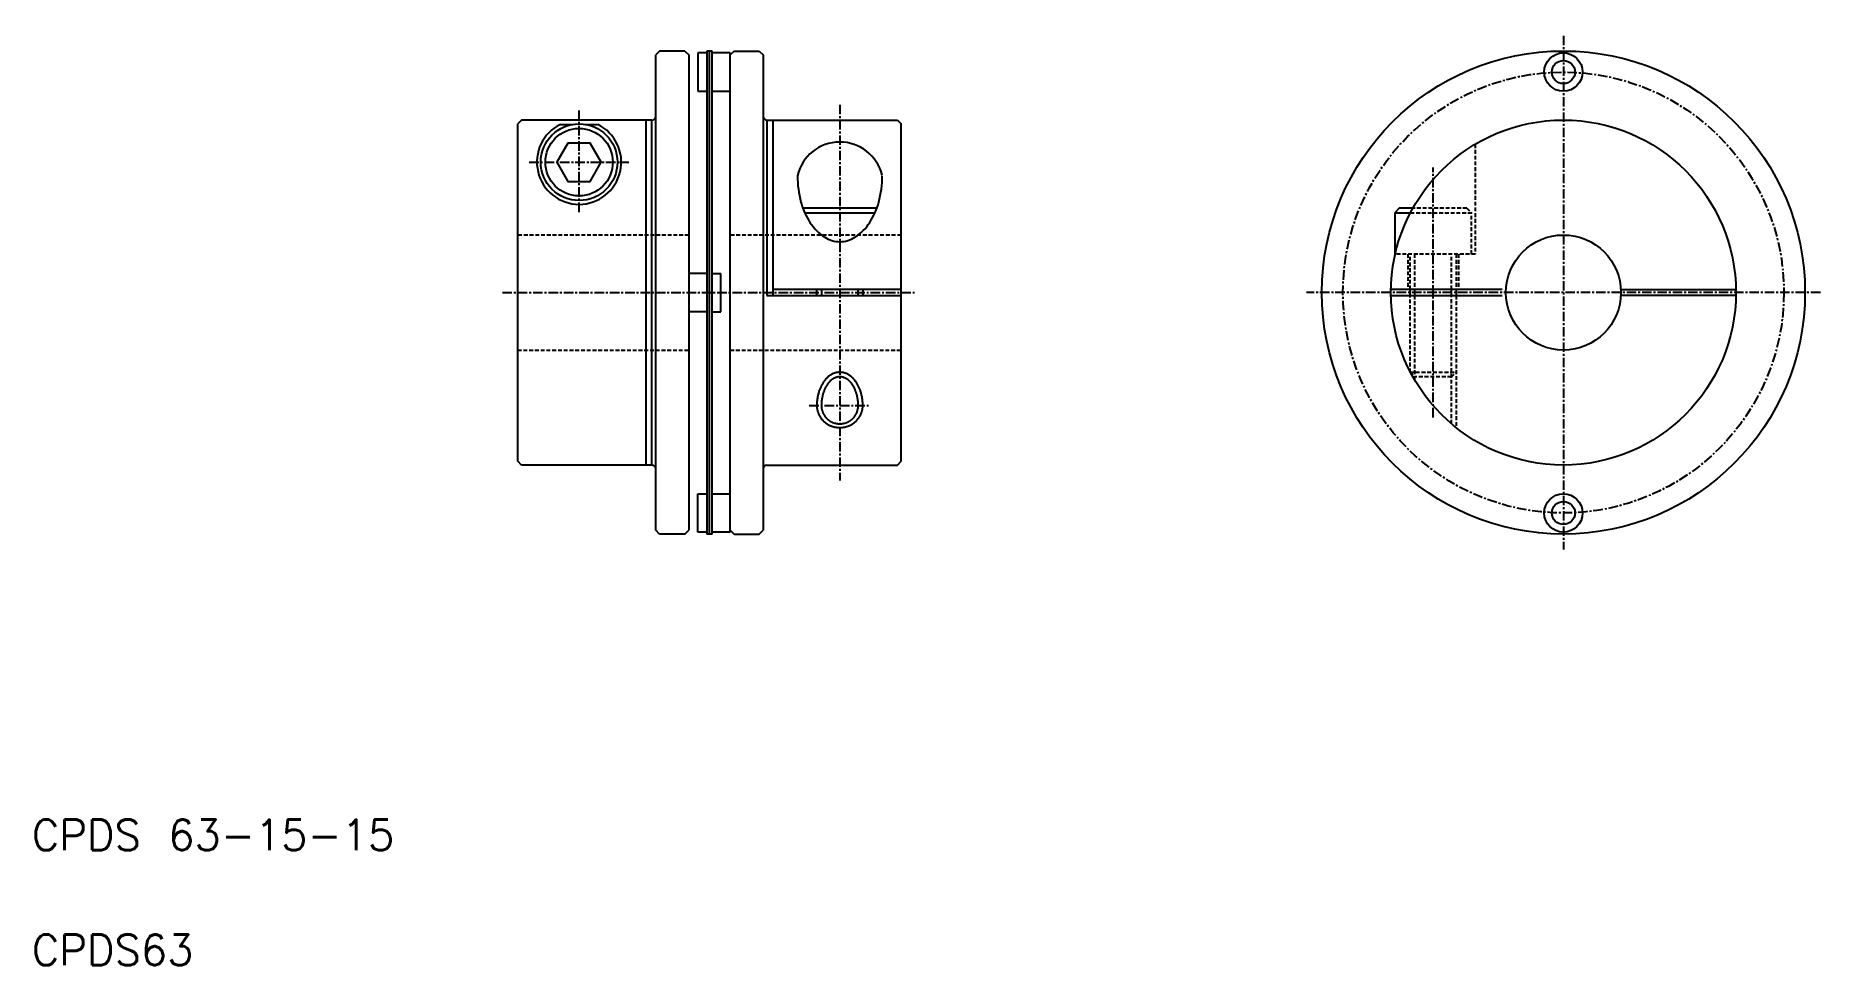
# Model space of a CAD drawing. Extents: x 11 to 243, y 10 to 131.
import ezdxf

# ---------------------------------------------------------------- set-up
doc = ezdxf.new("R2010")
doc.units = 0
doc.linetypes.add('CENTER', pattern=[2, 1.25, -0.25, 0.25, -0.25])
doc.linetypes.add('DASHED', pattern=[0.75, 0.5, -0.25])
doc.layers.get('0').update_dxf_attribs({"linetype": 'CONTINUOUS'})
doc.layers.add('CENTER', color=1, linetype='CENTER')
doc.styles.get("Standard").update_dxf_attribs({"font": 'txt.shx', "width": 0.7, "bigfont": 'bigfont.shx'})

msp = doc.modelspace()

# ---------------------------------------------------------------- linework, layer by layer
at = {"color": 7, "linetype": 'CONTINUOUS'}
for p, q in [((91.87, 129.25), (91.37, 128.75)), ((91.37, 66.75), (91.37, 128.75)), ((95.17, 129.25), (91.87, 129.25)), ((95.17, 129.25), (95.67, 128.75)), ((95.67, 128.75), (95.67, 66.75)), ((96.87, 129), (96.87, 124)), ((98.02, 129), (96.87, 129)), ((98.02, 129.25), (98.02, 66.25)), ((98.72, 129.25), (98.02, 129.25)), ((98.37, 66.25), (98.37, 129.25)), ((98.72, 66.25), (98.72, 129.25)), ((101.07, 129), (98.72, 129)), ((101.57, 129.25), (101.07, 128.75)), ((101.07, 66.5), (101.07, 129)), ((101.57, 129.25), (104.87, 129.25)), ((104.87, 129.25), (105.37, 128.75)), ((105.37, 128.75), (105.37, 66.75)), ((96.87, 124), (98.02, 124)), ((98.72, 124), (101.07, 124)), ((73.87, 120.25), (73.37, 119.75)), ((73.37, 75.75), (73.37, 119.75)), ((90.87, 120.25), (73.87, 120.25)), ((78.94, 119.68), (80.57, 119.68)), ((82.17, 119.68), (83.79, 119.68)), ((90.07, 120.25), (90.07, 75.25)), ((90.87, 75.25), (90.87, 120.25)), ((105.87, 120.25), (105.87, 97.35)), ((105.87, 120.25), (122.87, 120.25)), ((106.67, 97.35), (106.67, 120.25)), ((122.87, 120.25), (123.37, 119.75)), ((123.37, 75.75), (123.37, 119.75)), ((120.19, 108.75), (110.55, 108.75)), ((110.79, 108.16), (119.95, 108.16)), ((188.32, 108.76), (187.72, 108.16)), ((187.72, 108.16), (187.72, 102.76)), ((187.72, 108.16), (189.77, 108.16)), ((190.09, 108.76), (188.32, 108.76)), ((187.72, 102.76), (187.78, 102.76)), ((98.02, 100.25), (95.67, 100.25)), ((98.72, 100.25), (99.87, 100.25)), ((99.87, 95.25), (99.87, 100.25)), ((123.37, 98.15), (106.67, 98.15)), ((112.37, 97.35), (112.37, 98.15)), ((118.37, 98.15), (118.37, 97.35)), ((201.73, 98.16), (187.22, 98.16)), ((189.72, 97.36), (189.72, 98.16)), ((195.72, 98.16), (195.72, 97.36)), ((217.21, 98.15), (232.21, 98.15)), ((105.87, 97.35), (123.37, 97.35)), ((187.22, 97.36), (201.73, 97.36)), ((232.21, 97.35), (217.21, 97.35)), ((98.02, 95.25), (95.67, 95.25)), ((98.72, 95.25), (99.87, 95.25)), ((73.87, 75.25), (73.37, 75.75)), ((90.87, 75.25), (73.87, 75.25)), ((105.87, 75.25), (122.87, 75.25)), ((122.87, 75.25), (123.37, 75.75)), ((96.87, 66.5), (96.87, 71.5)), ((96.87, 71.5), (98.02, 71.5)), ((98.72, 71.5), (101.07, 71.5)), ((91.87, 66.25), (91.37, 66.75)), ((95.17, 66.25), (91.87, 66.25)), ((95.17, 66.25), (95.67, 66.75)), ((98.02, 66.5), (96.87, 66.5)), ((98.72, 66.25), (98.02, 66.25)), ((101.07, 66.5), (98.72, 66.5)), ((101.07, 66.75), (101.57, 66.25)), ((101.57, 66.25), (104.87, 66.25)), ((104.87, 66.25), (105.37, 66.75))]:
    msp.add_line(p, q, dxfattribs=at)
at = {"color": 3, "linetype": 'DASHED'}
for p, q in [((198.22, 117.09), (198.22, 102.76)), ((189.77, 108.16), (197.72, 108.16)), ((197.12, 108.76), (190.09, 108.76)), ((197.12, 108.76), (197.72, 108.16)), ((197.72, 102.76), (197.72, 108.16)), ((95.67, 105.25), (73.37, 105.25)), ((123.37, 105.25), (101.07, 105.25)), ((198.22, 102.76), (187.78, 102.76)), ((189.42, 102.76), (189.42, 98.16)), ((189.72, 98.16), (189.72, 102.76)), ((190.32, 102.76), (190.32, 98.16)), ((195.12, 98.16), (195.12, 102.76)), ((195.72, 102.76), (195.72, 98.16)), ((196.02, 102.76), (196.02, 98.16)), ((189.72, 87.36), (189.72, 97.36)), ((190.32, 97.36), (190.32, 86.35)), ((195.12, 80.63), (195.12, 97.36)), ((195.72, 97.36), (195.72, 80.13)), ((73.37, 90.25), (95.67, 90.25)), ((101.07, 90.25), (123.37, 90.25)), ((189.72, 87.36), (195.72, 87.36)), ((189.72, 87.36), (190.32, 86.76)), ((195.12, 86.76), (190.32, 86.76)), ((195.12, 86.76), (195.72, 87.36))]:
    msp.add_line(p, q, dxfattribs=at)
at = {"color": 3, "linetype": 'CONTINUOUS'}
for p, q in [((112.97, 98.15), (112.97, 97.35)), ((117.77, 97.35), (117.77, 98.15)), ((190.32, 98.16), (190.32, 97.36)), ((195.12, 97.36), (195.12, 98.16))]:
    msp.add_line(p, q, dxfattribs=at)
at = {"color": 7, "linetype": 'CONTINUOUS'}
msp.add_lwpolyline([(79.92, 117.25), (78.48, 114.75), (79.92, 112.25), (82.81, 112.25), (84.25, 114.75), (82.81, 117.25)], close=True, dxfattribs=at)
msp.add_lwpolyline([(109.85, 112.98, 0.065073), (110.3, 109.55, 0.077865), (111.47, 106.9, 0.107177), (113.4, 104.96, 0.144228), (115.37, 104.38, 0.144228), (117.34, 104.96, 0.107177), (119.28, 106.9, 0.077865), (120.45, 109.55, 0.065073), (120.9, 112.98, 0.065073)], format="xyb", dxfattribs=at)
at = {"color": 3, "linetype": 'CONTINUOUS'}
for points in [[(118.37, 83.01, 0), (118.37, 83.12, 0), (118.36, 83.22, 0), (118.36, 83.33, 0), (118.35, 83.44, 0), (118.34, 83.54, 0), (118.33, 83.65, 0), (118.32, 83.75, 0), (118.31, 83.86, 0), (118.29, 83.96, 0), (118.28, 84.07, 0), (118.26, 84.17, 0), (118.24, 84.27, 0), (118.21, 84.37, 0), (118.19, 84.47, 0), (118.17, 84.57, 0), (118.14, 84.67, 0), (118.11, 84.77, 0), (118.08, 84.87, 0), (118.05, 84.96, 0), (118.01, 85.06, 0), (117.98, 85.15, 0), (117.94, 85.24, 0), (117.9, 85.33, 0), (117.86, 85.42, 0), (117.82, 85.51, 0), (117.78, 85.6, 0), (117.73, 85.68, 0), (117.69, 85.77, 0), (117.64, 85.85, 0), (117.59, 85.93, 0), (117.54, 86.01, 0), (117.49, 86.08, 0), (117.43, 86.16, 0), (117.38, 86.23, 0), (117.33, 86.3, 0), (117.27, 86.37, 0), (117.21, 86.44, 0), (117.15, 86.5, 0), (117.09, 86.56, 0), (117.03, 86.62, 0), (116.97, 86.68, 0), (116.91, 86.74, 0), (116.84, 86.79, 0), (116.78, 86.84, 0), (116.71, 86.89, 0), (116.65, 86.94, 0), (116.58, 86.98, 0), (116.51, 87.03, 0), (116.45, 87.06, 0), (116.38, 87.1, 0), (116.31, 87.14, 0), (116.24, 87.17, 0), (116.17, 87.2, 0), (116.1, 87.23, 0), (116.02, 87.25, 0), (115.95, 87.27, 0), (115.88, 87.29, 0), (115.81, 87.31, 0), (115.73, 87.32, 0), (115.66, 87.34, 0), (115.59, 87.34, 0), (115.51, 87.35, 0), (115.44, 87.35, 0), (115.37, 87.36, 0), (115.29, 87.35, 0), (115.22, 87.35, 0), (115.15, 87.34, 0), (115.07, 87.34, 0), (115, 87.32, 0), (114.93, 87.31, 0), (114.85, 87.29, 0), (114.78, 87.27, 0), (114.71, 87.25, 0), (114.64, 87.23, 0), (114.57, 87.2, 0), (114.5, 87.17, 0), (114.43, 87.14, 0), (114.36, 87.1, 0), (114.29, 87.06, 0), (114.22, 87.03, 0), (114.15, 86.98, 0), (114.08, 86.94, 0), (114.02, 86.89, 0), (113.95, 86.84, 0), (113.89, 86.79, 0), (113.82, 86.74, 0), (113.76, 86.68, 0), (113.7, 86.62, 0), (113.64, 86.56, 0), (113.58, 86.5, 0), (113.52, 86.44, 0), (113.46, 86.37, 0), (113.41, 86.3, 0), (113.35, 86.23, 0), (113.3, 86.16, 0), (113.24, 86.08, 0), (113.19, 86.01, 0), (113.14, 85.93, 0), (113.09, 85.85, 0), (113.05, 85.77, 0), (113, 85.68, 0), (112.96, 85.6, 0), (112.91, 85.51, 0), (112.87, 85.42, 0), (112.83, 85.33, 0), (112.79, 85.24, 0), (112.76, 85.15, 0), (112.72, 85.06, 0), (112.69, 84.96, 0), (112.65, 84.87, 0), (112.62, 84.77, 0), (112.59, 84.67, 0), (112.57, 84.57, 0), (112.54, 84.47, 0), (112.52, 84.37, 0), (112.5, 84.27, 0), (112.47, 84.17, 0), (112.46, 84.07, 0), (112.44, 83.96, 0), (112.42, 83.86, 0), (112.41, 83.75, 0), (112.4, 83.65, 0), (112.39, 83.54, 0), (112.38, 83.44, 0), (112.37, 83.33, 0), (112.37, 83.22, 0), (112.37, 83.12, 0), (112.37, 83.01, 0)], [(112.37, 83.01, 0), (112.37, 82.94, 0), (112.37, 82.87, 0), (112.37, 82.8, 0), (112.38, 82.73, 0), (112.39, 82.66, 0), (112.4, 82.59, 0), (112.41, 82.52, 0), (112.42, 82.45, 0), (112.44, 82.38, 0), (112.46, 82.31, 0), (112.47, 82.24, 0), (112.5, 82.17, 0), (112.52, 82.11, 0), (112.54, 82.04, 0), (112.57, 81.97, 0), (112.59, 81.91, 0), (112.62, 81.84, 0), (112.65, 81.78, 0), (112.69, 81.72, 0), (112.72, 81.65, 0), (112.76, 81.59, 0), (112.79, 81.53, 0), (112.83, 81.47, 0), (112.87, 81.41, 0), (112.91, 81.35, 0), (112.96, 81.3, 0), (113, 81.24, 0), (113.05, 81.19, 0), (113.09, 81.13, 0), (113.14, 81.08, 0), (113.19, 81.03, 0), (113.24, 80.98, 0), (113.3, 80.93, 0), (113.35, 80.88, 0), (113.41, 80.83, 0), (113.46, 80.79, 0), (113.52, 80.74, 0), (113.58, 80.7, 0), (113.64, 80.66, 0), (113.7, 80.62, 0), (113.76, 80.58, 0), (113.82, 80.54, 0), (113.89, 80.51, 0), (113.95, 80.47, 0), (114.02, 80.44, 0), (114.08, 80.41, 0), (114.15, 80.38, 0), (114.22, 80.35, 0), (114.29, 80.33, 0), (114.36, 80.3, 0), (114.43, 80.28, 0), (114.5, 80.26, 0), (114.57, 80.24, 0), (114.64, 80.22, 0), (114.71, 80.2, 0), (114.78, 80.19, 0), (114.85, 80.18, 0), (114.93, 80.17, 0), (115, 80.16, 0), (115.07, 80.15, 0), (115.15, 80.14, 0), (115.22, 80.14, 0), (115.29, 80.14, 0), (115.37, 80.13, 0), (115.44, 80.14, 0), (115.51, 80.14, 0), (115.59, 80.14, 0), (115.66, 80.15, 0), (115.73, 80.16, 0), (115.81, 80.17, 0), (115.88, 80.18, 0), (115.95, 80.19, 0), (116.02, 80.2, 0), (116.1, 80.22, 0), (116.17, 80.24, 0), (116.24, 80.26, 0), (116.31, 80.28, 0), (116.38, 80.3, 0), (116.45, 80.33, 0), (116.51, 80.35, 0), (116.58, 80.38, 0), (116.65, 80.41, 0), (116.71, 80.44, 0), (116.78, 80.47, 0), (116.84, 80.51, 0), (116.91, 80.54, 0), (116.97, 80.58, 0), (117.03, 80.62, 0), (117.09, 80.66, 0), (117.15, 80.7, 0), (117.21, 80.74, 0), (117.27, 80.79, 0), (117.33, 80.83, 0), (117.38, 80.88, 0), (117.43, 80.93, 0), (117.49, 80.98, 0), (117.54, 81.03, 0), (117.59, 81.08, 0), (117.64, 81.13, 0), (117.69, 81.19, 0), (117.73, 81.24, 0), (117.78, 81.3, 0), (117.82, 81.35, 0), (117.86, 81.41, 0), (117.9, 81.47, 0), (117.94, 81.53, 0), (117.98, 81.59, 0), (118.01, 81.65, 0), (118.05, 81.72, 0), (118.08, 81.78, 0), (118.11, 81.84, 0), (118.14, 81.91, 0), (118.17, 81.97, 0), (118.19, 82.04, 0), (118.21, 82.11, 0), (118.24, 82.17, 0), (118.26, 82.24, 0), (118.28, 82.31, 0), (118.29, 82.38, 0), (118.31, 82.45, 0), (118.32, 82.52, 0), (118.33, 82.59, 0), (118.34, 82.66, 0), (118.35, 82.73, 0), (118.36, 82.8, 0), (118.36, 82.87, 0), (118.37, 82.94, 0), (118.37, 83.01, 0)]]:
    msp.add_polyline3d(points, dxfattribs=at)
at = {"color": 7, "linetype": 'CONTINUOUS'}
for points in [[(117.77, 83.01, 0), (117.77, 83.1, 0), (117.76, 83.19, 0), (117.76, 83.28, 0), (117.75, 83.38, 0), (117.75, 83.47, 0), (117.74, 83.56, 0), (117.73, 83.65, 0), (117.72, 83.74, 0), (117.71, 83.83, 0), (117.69, 83.92, 0), (117.68, 84.01, 0), (117.66, 84.1, 0), (117.64, 84.18, 0), (117.63, 84.27, 0), (117.61, 84.36, 0), (117.58, 84.44, 0), (117.56, 84.53, 0), (117.54, 84.61, 0), (117.51, 84.69, 0), (117.48, 84.78, 0), (117.45, 84.86, 0), (117.42, 84.94, 0), (117.39, 85.01, 0), (117.36, 85.09, 0), (117.33, 85.17, 0), (117.29, 85.24, 0), (117.26, 85.31, 0), (117.22, 85.39, 0), (117.18, 85.46, 0), (117.14, 85.53, 0), (117.1, 85.59, 0), (117.06, 85.66, 0), (117.02, 85.72, 0), (116.98, 85.79, 0), (116.93, 85.85, 0), (116.89, 85.91, 0), (116.84, 85.96, 0), (116.8, 86.02, 0), (116.75, 86.07, 0), (116.7, 86.12, 0), (116.65, 86.17, 0), (116.6, 86.22, 0), (116.55, 86.27, 0), (116.5, 86.31, 0), (116.45, 86.36, 0), (116.39, 86.4, 0), (116.34, 86.43, 0), (116.28, 86.47, 0), (116.23, 86.51, 0), (116.17, 86.54, 0), (116.12, 86.57, 0), (116.06, 86.59, 0), (116.01, 86.62, 0), (115.95, 86.64, 0), (115.89, 86.67, 0), (115.83, 86.68, 0), (115.78, 86.7, 0), (115.72, 86.72, 0), (115.66, 86.73, 0), (115.6, 86.74, 0), (115.54, 86.75, 0), (115.48, 86.75, 0), (115.43, 86.76, 0), (115.37, 86.76, 0), (115.31, 86.76, 0), (115.25, 86.75, 0), (115.19, 86.75, 0), (115.13, 86.74, 0), (115.07, 86.73, 0), (115.01, 86.72, 0), (114.96, 86.7, 0), (114.9, 86.68, 0), (114.84, 86.67, 0), (114.78, 86.64, 0), (114.73, 86.62, 0), (114.67, 86.59, 0), (114.61, 86.57, 0), (114.56, 86.54, 0), (114.5, 86.51, 0), (114.45, 86.47, 0), (114.39, 86.43, 0), (114.34, 86.4, 0), (114.29, 86.36, 0), (114.23, 86.31, 0), (114.18, 86.27, 0), (114.13, 86.22, 0), (114.08, 86.17, 0), (114.03, 86.12, 0), (113.98, 86.07, 0), (113.94, 86.02, 0), (113.89, 85.96, 0), (113.84, 85.91, 0), (113.8, 85.85, 0), (113.75, 85.79, 0), (113.71, 85.72, 0), (113.67, 85.66, 0), (113.63, 85.59, 0), (113.59, 85.53, 0), (113.55, 85.46, 0), (113.51, 85.39, 0), (113.47, 85.31, 0), (113.44, 85.24, 0), (113.4, 85.17, 0), (113.37, 85.09, 0), (113.34, 85.01, 0), (113.31, 84.94, 0), (113.28, 84.86, 0), (113.25, 84.78, 0), (113.22, 84.69, 0), (113.2, 84.61, 0), (113.17, 84.53, 0), (113.15, 84.44, 0), (113.13, 84.36, 0), (113.11, 84.27, 0), (113.09, 84.18, 0), (113.07, 84.1, 0), (113.05, 84.01, 0), (113.04, 83.92, 0), (113.02, 83.83, 0), (113.01, 83.74, 0), (113, 83.65, 0), (112.99, 83.56, 0), (112.98, 83.47, 0), (112.98, 83.38, 0), (112.97, 83.28, 0), (112.97, 83.19, 0), (112.97, 83.1, 0), (112.97, 83.01, 0)], [(112.97, 83.01, 0), (112.97, 82.95, 0), (112.97, 82.89, 0), (112.97, 82.83, 0), (112.98, 82.78, 0), (112.98, 82.72, 0), (112.99, 82.66, 0), (113, 82.6, 0), (113.01, 82.54, 0), (113.02, 82.49, 0), (113.04, 82.43, 0), (113.05, 82.37, 0), (113.07, 82.32, 0), (113.09, 82.26, 0), (113.11, 82.21, 0), (113.13, 82.15, 0), (113.15, 82.1, 0), (113.17, 82.04, 0), (113.2, 81.99, 0), (113.22, 81.94, 0), (113.25, 81.89, 0), (113.28, 81.84, 0), (113.31, 81.79, 0), (113.34, 81.74, 0), (113.37, 81.69, 0), (113.4, 81.64, 0), (113.44, 81.59, 0), (113.47, 81.54, 0), (113.51, 81.5, 0), (113.55, 81.45, 0), (113.59, 81.41, 0), (113.63, 81.37, 0), (113.67, 81.33, 0), (113.71, 81.29, 0), (113.75, 81.25, 0), (113.8, 81.21, 0), (113.84, 81.17, 0), (113.89, 81.13, 0), (113.94, 81.1, 0), (113.98, 81.06, 0), (114.03, 81.03, 0), (114.08, 81, 0), (114.13, 80.97, 0), (114.18, 80.94, 0), (114.23, 80.91, 0), (114.29, 80.88, 0), (114.34, 80.86, 0), (114.39, 80.83, 0), (114.45, 80.81, 0), (114.5, 80.79, 0), (114.56, 80.77, 0), (114.61, 80.75, 0), (114.67, 80.73, 0), (114.73, 80.71, 0), (114.78, 80.7, 0), (114.84, 80.69, 0), (114.9, 80.67, 0), (114.96, 80.66, 0), (115.01, 80.65, 0), (115.07, 80.65, 0), (115.13, 80.64, 0), (115.19, 80.64, 0), (115.25, 80.63, 0), (115.31, 80.63, 0), (115.37, 80.63, 0), (115.43, 80.63, 0), (115.48, 80.63, 0), (115.54, 80.64, 0), (115.6, 80.64, 0), (115.66, 80.65, 0), (115.72, 80.65, 0), (115.78, 80.66, 0), (115.83, 80.67, 0), (115.89, 80.69, 0), (115.95, 80.7, 0), (116.01, 80.71, 0), (116.06, 80.73, 0), (116.12, 80.75, 0), (116.17, 80.77, 0), (116.23, 80.79, 0), (116.28, 80.81, 0), (116.34, 80.83, 0), (116.39, 80.86, 0), (116.45, 80.88, 0), (116.5, 80.91, 0), (116.55, 80.94, 0), (116.6, 80.97, 0), (116.65, 81, 0), (116.7, 81.03, 0), (116.75, 81.06, 0), (116.8, 81.1, 0), (116.84, 81.13, 0), (116.89, 81.17, 0), (116.93, 81.21, 0), (116.98, 81.25, 0), (117.02, 81.29, 0), (117.06, 81.33, 0), (117.1, 81.37, 0), (117.14, 81.41, 0), (117.18, 81.45, 0), (117.22, 81.5, 0), (117.26, 81.54, 0), (117.29, 81.59, 0), (117.33, 81.64, 0), (117.36, 81.69, 0), (117.39, 81.74, 0), (117.42, 81.79, 0), (117.45, 81.84, 0), (117.48, 81.89, 0), (117.51, 81.94, 0), (117.54, 81.99, 0), (117.56, 82.04, 0), (117.58, 82.1, 0), (117.61, 82.15, 0), (117.63, 82.21, 0), (117.64, 82.26, 0), (117.66, 82.32, 0), (117.68, 82.37, 0), (117.69, 82.43, 0), (117.71, 82.49, 0), (117.72, 82.54, 0), (117.73, 82.6, 0), (117.74, 82.66, 0), (117.75, 82.72, 0), (117.75, 82.78, 0), (117.76, 82.83, 0), (117.76, 82.89, 0), (117.77, 82.95, 0), (117.77, 83.01, 0)]]:
    msp.add_polyline3d(points, dxfattribs=at)
for centre, radius in [((209.72, 97.75), 31.5), ((209.72, 126.5), 2.5), ((209.72, 126.5), 1.5), ((81.37, 114.75), 5), ((81.37, 114.75), 4.4), ((209.72, 97.75), 22.5), ((209.72, 97.75), 7.5), ((209.72, 69), 2.5), ((209.72, 69), 1.5)]:
    msp.add_circle(centre, radius, dxfattribs=at)
for centre, radius, start, end in [((81.37, 114.75), 5.5, 116.1816, 63.8184), ((90.87, 120.75), 0.5, 270, 0), ((105.87, 120.75), 0.5, 180, 270), ((115.37, 111.72), 5.66, 13.5658, 167.0943), ((90.87, 74.75), 0.5, 0, 90), ((105.87, 74.75), 0.5, 90, 180)]:
    msp.add_arc(centre, radius, start, end, dxfattribs=at)
at = {"layer": 'CENTER', "color": 1, "linetype": 'CENTER'}
for p, q in [((209.72, 131.25), (209.72, 64.25)), ((81.37, 108.25), (81.37, 121.75)), ((115.37, 122.25), (115.37, 73.25)), ((74.87, 114.75), (87.87, 114.75)), ((192.72, 81.46), (192.72, 114.05)), ((71.37, 97.75), (125.37, 97.75)), ((243.22, 97.75), (176.22, 97.75)), ((111.37, 83.01), (119.37, 83.01))]:
    msp.add_line(p, q, dxfattribs=at)
msp.add_circle((209.72, 97.75), 28.75, dxfattribs=at)

# ---------------------------------------------------------------- texts
at = {"color": 7, "linetype": 'CONTINUOUS'}
for s, p in [('CPDS 63-15-15', (10, 25)), ('CPDS63', (10, 10))]:
    msp.add_text(s, height=4, dxfattribs=at).set_placement(p)

doc.saveas('drawing.dxf')
